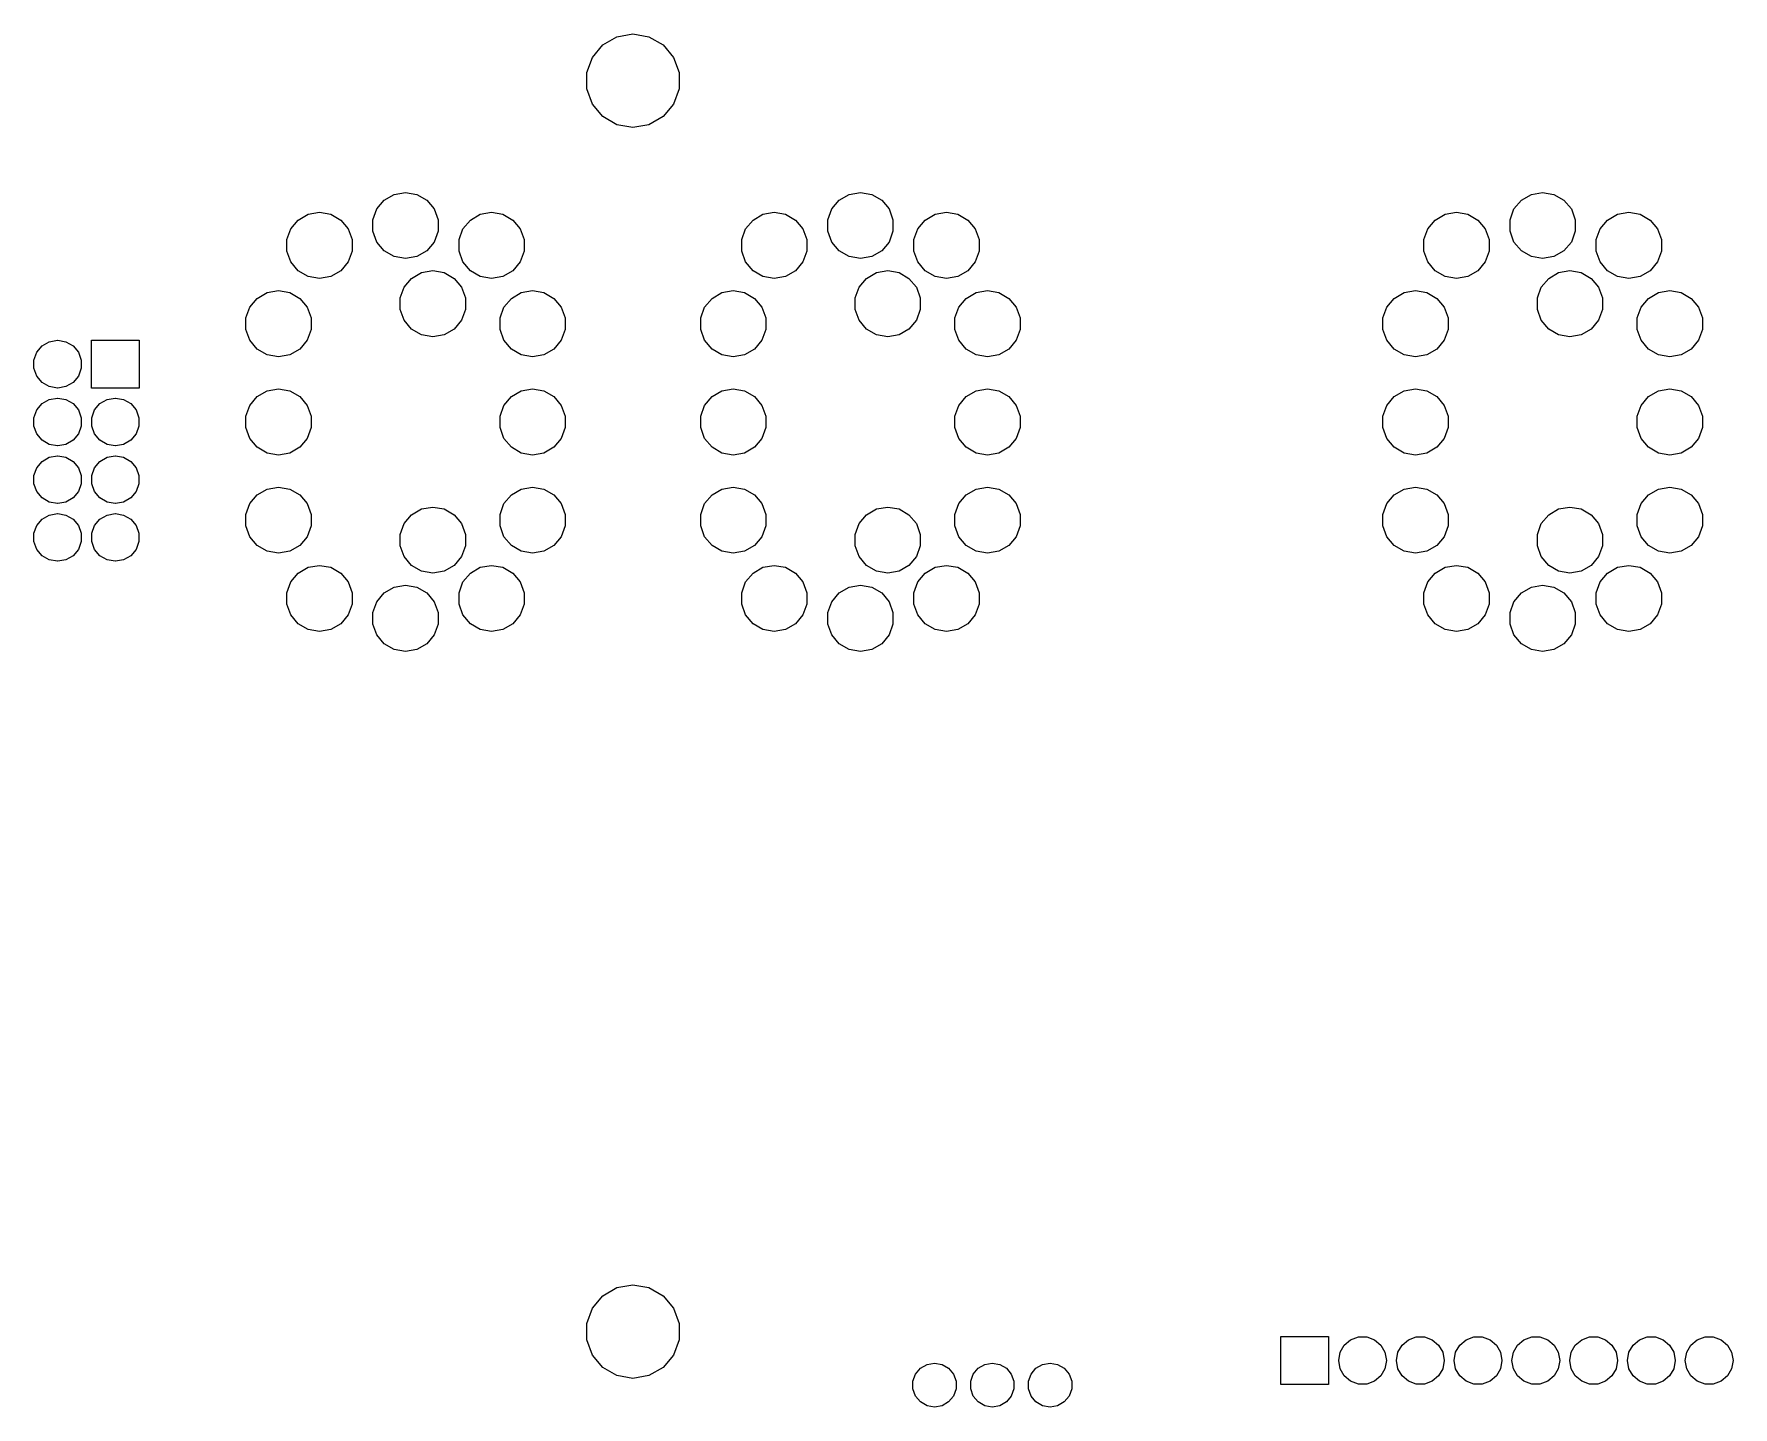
# Model space of a CAD drawing. Extents: x 74 to 226, y -103 to -43.
# Drawn here: x 73.7 to 148.4, y -103.3 to -42.9 of the extents above; entities that cross this region are included whole.
import ezdxf

# ---------------------------------------------------------------- set-up
doc = ezdxf.new("R2010")
doc.units = 0
doc.header["$MEASUREMENT"] = 0
doc.layers.add('BLACK', color=7, linetype='CONTINUOUS')

msp = doc.modelspace()

# ---------------------------------------------------------------- linework, layer by layer
at = {"layer": 'Black'}
for p, q in [((98.6773, -43.4236), (99.2962, -43.0663)), ((99.2962, -43.0663), (100, -42.9422)), ((100, -42.9422), (100.704, -43.0663)), ((100.704, -43.0663), (101.323, -43.4236)), ((97.9734, -44.6427), (98.2179, -43.9711)), ((98.2179, -43.9711), (98.6773, -43.4236)), ((101.323, -43.4236), (101.782, -43.9711)), ((101.782, -43.9711), (102.027, -44.6427)), ((97.9734, -45.3573), (97.9734, -44.6427)), ((102.027, -44.6427), (102.027, -45.3573)), ((98.2179, -46.0289), (97.9734, -45.3573)), ((102.027, -45.3573), (101.782, -46.0289)), ((98.6773, -46.5764), (98.2179, -46.0289)), ((101.782, -46.0289), (101.323, -46.5764)), ((99.2962, -46.9337), (98.6773, -46.5764)), ((100, -47.0578), (99.2962, -46.9337)), ((100.704, -46.9337), (100, -47.0578)), ((101.323, -46.5764), (100.704, -46.9337)), ((89.0644, -50.249), (89.5022, -49.9962)), ((89.5022, -49.9962), (90, -49.9085)), ((90, -49.9085), (90.4978, -49.9962)), ((90.4978, -49.9962), (90.9356, -50.249)), ((109.064, -50.249), (109.502, -49.9962)), ((109.502, -49.9962), (110, -49.9085)), ((110, -49.9085), (110.498, -49.9962)), ((110.498, -49.9962), (110.936, -50.249)), ((139.064, -50.249), (139.502, -49.9962)), ((139.502, -49.9962), (140, -49.9085)), ((140, -49.9085), (140.498, -49.9962)), ((140.498, -49.9962), (140.936, -50.249)), ((85.7162, -50.8702), (86.214, -50.7825)), ((86.214, -50.7825), (86.7118, -50.8702)), ((88.5666, -51.1112), (88.7395, -50.6362)), ((88.7395, -50.6362), (89.0644, -50.249)), ((90.9356, -50.249), (91.2605, -50.6362)), ((91.2605, -50.6362), (91.4334, -51.1112)), ((93.2882, -50.8702), (93.786, -50.7825)), ((93.786, -50.7825), (94.2838, -50.8702)), ((105.716, -50.8702), (106.214, -50.7825)), ((106.214, -50.7825), (106.712, -50.8702)), ((108.567, -51.1112), (108.739, -50.6362)), ((108.739, -50.6362), (109.064, -50.249)), ((110.936, -50.249), (111.261, -50.6362)), ((111.261, -50.6362), (111.433, -51.1112)), ((113.288, -50.8702), (113.786, -50.7825)), ((113.786, -50.7825), (114.284, -50.8702)), ((135.716, -50.8702), (136.214, -50.7825)), ((136.214, -50.7825), (136.712, -50.8702)), ((138.567, -51.1112), (138.739, -50.6362)), ((138.739, -50.6362), (139.064, -50.249)), ((140.936, -50.249), (141.261, -50.6362)), ((141.261, -50.6362), (141.433, -51.1112)), ((143.288, -50.8702), (143.786, -50.7825)), ((143.786, -50.7825), (144.284, -50.8702)), ((84.7806, -51.9852), (84.9535, -51.5102)), ((84.9535, -51.5102), (85.2784, -51.123)), ((85.2784, -51.123), (85.7162, -50.8702)), ((86.7118, -50.8702), (87.1496, -51.123)), ((87.1496, -51.123), (87.4745, -51.5102)), ((87.4745, -51.5102), (87.6474, -51.9852)), ((88.5666, -51.6168), (88.5666, -51.1112)), ((91.4334, -51.1112), (91.4334, -51.6168)), ((92.3526, -51.9852), (92.5255, -51.5102)), ((92.5255, -51.5102), (92.8504, -51.123)), ((92.8504, -51.123), (93.2882, -50.8702)), ((94.2838, -50.8702), (94.7216, -51.123)), ((94.7216, -51.123), (95.0465, -51.5102)), ((95.0465, -51.5102), (95.2194, -51.9852)), ((104.781, -51.9852), (104.953, -51.5102)), ((104.953, -51.5102), (105.278, -51.123)), ((105.278, -51.123), (105.716, -50.8702)), ((106.712, -50.8702), (107.15, -51.123)), ((107.15, -51.123), (107.475, -51.5102)), ((107.475, -51.5102), (107.647, -51.9852)), ((108.567, -51.6168), (108.567, -51.1112)), ((111.433, -51.1112), (111.433, -51.6168)), ((112.353, -51.9852), (112.525, -51.5102)), ((112.525, -51.5102), (112.85, -51.123)), ((112.85, -51.123), (113.288, -50.8702)), ((114.284, -50.8702), (114.722, -51.123)), ((114.722, -51.123), (115.047, -51.5102)), ((115.047, -51.5102), (115.219, -51.9852)), ((134.781, -51.9852), (134.953, -51.5102)), ((134.953, -51.5102), (135.278, -51.123)), ((135.278, -51.123), (135.716, -50.8702)), ((136.712, -50.8702), (137.15, -51.123)), ((137.15, -51.123), (137.475, -51.5102)), ((137.475, -51.5102), (137.647, -51.9852)), ((138.567, -51.6168), (138.567, -51.1112)), ((141.433, -51.1112), (141.433, -51.6168)), ((142.353, -51.9852), (142.525, -51.5102)), ((142.525, -51.5102), (142.85, -51.123)), ((142.85, -51.123), (143.288, -50.8702)), ((144.284, -50.8702), (144.722, -51.123)), ((144.722, -51.123), (145.047, -51.5102)), ((145.047, -51.5102), (145.219, -51.9852)), ((84.7806, -52.4908), (84.7806, -51.9852)), ((87.6474, -51.9852), (87.6474, -52.4908)), ((88.7395, -52.0918), (88.5666, -51.6168)), ((89.0644, -52.479), (88.7395, -52.0918)), ((91.2605, -52.0918), (90.9356, -52.479)), ((91.4334, -51.6168), (91.2605, -52.0918)), ((92.3526, -52.4908), (92.3526, -51.9852)), ((95.2194, -51.9852), (95.2194, -52.4908)), ((104.781, -52.4908), (104.781, -51.9852)), ((107.647, -51.9852), (107.647, -52.4908)), ((108.739, -52.0918), (108.567, -51.6168)), ((109.064, -52.479), (108.739, -52.0918)), ((111.261, -52.0918), (110.936, -52.479)), ((111.433, -51.6168), (111.261, -52.0918)), ((112.353, -52.4908), (112.353, -51.9852)), ((115.219, -51.9852), (115.219, -52.4908)), ((134.781, -52.4908), (134.781, -51.9852)), ((137.647, -51.9852), (137.647, -52.4908)), ((138.739, -52.0918), (138.567, -51.6168)), ((139.064, -52.479), (138.739, -52.0918)), ((141.261, -52.0918), (140.936, -52.479)), ((141.433, -51.6168), (141.261, -52.0918)), ((142.353, -52.4908), (142.353, -51.9852)), ((145.219, -51.9852), (145.219, -52.4908)), ((84.9535, -52.9658), (84.7806, -52.4908)), ((85.2784, -53.353), (84.9535, -52.9658)), ((87.4745, -52.9658), (87.1496, -53.353)), ((87.6474, -52.4908), (87.4745, -52.9658)), ((89.5022, -52.7318), (89.0644, -52.479)), ((90, -52.8195), (89.5022, -52.7318)), ((90.4978, -52.7318), (90, -52.8195)), ((90.9356, -52.479), (90.4978, -52.7318)), ((92.5255, -52.9658), (92.3526, -52.4908)), ((92.8504, -53.353), (92.5255, -52.9658)), ((95.0465, -52.9658), (94.7216, -53.353)), ((95.2194, -52.4908), (95.0465, -52.9658)), ((104.953, -52.9658), (104.781, -52.4908)), ((105.278, -53.353), (104.953, -52.9658)), ((107.475, -52.9658), (107.15, -53.353)), ((107.647, -52.4908), (107.475, -52.9658)), ((109.502, -52.7318), (109.064, -52.479)), ((110, -52.8195), (109.502, -52.7318)), ((110.498, -52.7318), (110, -52.8195)), ((110.936, -52.479), (110.498, -52.7318)), ((112.525, -52.9658), (112.353, -52.4908)), ((112.85, -53.353), (112.525, -52.9658)), ((115.047, -52.9658), (114.722, -53.353)), ((115.219, -52.4908), (115.047, -52.9658)), ((134.953, -52.9658), (134.781, -52.4908)), ((135.278, -53.353), (134.953, -52.9658)), ((137.475, -52.9658), (137.15, -53.353)), ((137.647, -52.4908), (137.475, -52.9658)), ((139.502, -52.7318), (139.064, -52.479)), ((140, -52.8195), (139.502, -52.7318)), ((140.498, -52.7318), (140, -52.8195)), ((140.936, -52.479), (140.498, -52.7318)), ((142.525, -52.9658), (142.353, -52.4908)), ((142.85, -53.353), (142.525, -52.9658)), ((145.047, -52.9658), (144.722, -53.353)), ((145.219, -52.4908), (145.047, -52.9658)), ((85.7162, -53.6058), (85.2784, -53.353)), ((86.214, -53.6935), (85.7162, -53.6058)), ((86.7118, -53.6058), (86.214, -53.6935)), ((87.1496, -53.353), (86.7118, -53.6058)), ((89.9395, -54.0752), (90.2644, -53.688)), ((90.2644, -53.688), (90.7022, -53.4352)), ((90.7022, -53.4352), (91.2, -53.3475)), ((91.2, -53.3475), (91.6978, -53.4352)), ((91.6978, -53.4352), (92.1356, -53.688)), ((92.1356, -53.688), (92.4605, -54.0752)), ((93.2882, -53.6058), (92.8504, -53.353)), ((93.786, -53.6935), (93.2882, -53.6058)), ((94.2838, -53.6058), (93.786, -53.6935)), ((94.7216, -53.353), (94.2838, -53.6058)), ((105.716, -53.6058), (105.278, -53.353)), ((106.214, -53.6935), (105.716, -53.6058)), ((106.712, -53.6058), (106.214, -53.6935)), ((107.15, -53.353), (106.712, -53.6058)), ((109.939, -54.0752), (110.264, -53.688)), ((110.264, -53.688), (110.702, -53.4352)), ((110.702, -53.4352), (111.2, -53.3475)), ((111.2, -53.3475), (111.698, -53.4352)), ((111.698, -53.4352), (112.136, -53.688)), ((112.136, -53.688), (112.461, -54.0752)), ((113.288, -53.6058), (112.85, -53.353)), ((113.786, -53.6935), (113.288, -53.6058)), ((114.284, -53.6058), (113.786, -53.6935)), ((114.722, -53.353), (114.284, -53.6058)), ((135.716, -53.6058), (135.278, -53.353)), ((136.214, -53.6935), (135.716, -53.6058)), ((136.712, -53.6058), (136.214, -53.6935)), ((137.15, -53.353), (136.712, -53.6058)), ((139.939, -54.0752), (140.264, -53.688)), ((140.264, -53.688), (140.702, -53.4352)), ((140.702, -53.4352), (141.2, -53.3475)), ((141.2, -53.3475), (141.698, -53.4352)), ((141.698, -53.4352), (142.136, -53.688)), ((142.136, -53.688), (142.461, -54.0752)), ((143.288, -53.6058), (142.85, -53.353)), ((143.786, -53.6935), (143.288, -53.6058)), ((144.284, -53.6058), (143.786, -53.6935)), ((144.722, -53.353), (144.284, -53.6058)), ((83.4764, -54.567), (83.9142, -54.3142)), ((83.9142, -54.3142), (84.412, -54.2265)), ((84.412, -54.2265), (84.9098, -54.3142)), ((84.9098, -54.3142), (85.3476, -54.567)), ((89.7666, -54.5502), (89.9395, -54.0752)), ((92.4605, -54.0752), (92.6334, -54.5502)), ((94.6524, -54.567), (95.0902, -54.3142)), ((95.0902, -54.3142), (95.588, -54.2265)), ((95.588, -54.2265), (96.0858, -54.3142)), ((96.0858, -54.3142), (96.5236, -54.567)), ((103.476, -54.567), (103.914, -54.3142)), ((103.914, -54.3142), (104.412, -54.2265)), ((104.412, -54.2265), (104.91, -54.3142)), ((104.91, -54.3142), (105.348, -54.567)), ((109.767, -54.5502), (109.939, -54.0752)), ((112.461, -54.0752), (112.633, -54.5502)), ((114.652, -54.567), (115.09, -54.3142)), ((115.09, -54.3142), (115.588, -54.2265)), ((115.588, -54.2265), (116.086, -54.3142)), ((116.086, -54.3142), (116.524, -54.567)), ((133.476, -54.567), (133.914, -54.3142)), ((133.914, -54.3142), (134.412, -54.2265)), ((134.412, -54.2265), (134.91, -54.3142)), ((134.91, -54.3142), (135.348, -54.567)), ((139.767, -54.5502), (139.939, -54.0752)), ((142.461, -54.0752), (142.633, -54.5502)), ((144.652, -54.567), (145.09, -54.3142)), ((145.09, -54.3142), (145.588, -54.2265)), ((145.588, -54.2265), (146.086, -54.3142)), ((146.086, -54.3142), (146.524, -54.567)), ((82.9786, -55.4292), (83.1515, -54.9542)), ((83.1515, -54.9542), (83.4764, -54.567)), ((85.3476, -54.567), (85.6725, -54.9542)), ((85.6725, -54.9542), (85.8454, -55.4292)), ((89.7666, -55.0558), (89.7666, -54.5502)), ((89.9395, -55.5308), (89.7666, -55.0558)), ((92.6334, -55.0558), (92.4605, -55.5308)), ((92.6334, -54.5502), (92.6334, -55.0558)), ((94.1546, -55.4292), (94.3275, -54.9542)), ((94.3275, -54.9542), (94.6524, -54.567)), ((96.5236, -54.567), (96.8485, -54.9542)), ((96.8485, -54.9542), (97.0214, -55.4292)), ((102.979, -55.4292), (103.151, -54.9542)), ((103.151, -54.9542), (103.476, -54.567)), ((105.348, -54.567), (105.673, -54.9542)), ((105.673, -54.9542), (105.845, -55.4292)), ((109.767, -55.0558), (109.767, -54.5502)), ((109.939, -55.5308), (109.767, -55.0558)), ((112.633, -55.0558), (112.461, -55.5308)), ((112.633, -54.5502), (112.633, -55.0558)), ((114.155, -55.4292), (114.327, -54.9542)), ((114.327, -54.9542), (114.652, -54.567)), ((116.524, -54.567), (116.849, -54.9542)), ((116.849, -54.9542), (117.021, -55.4292)), ((132.979, -55.4292), (133.151, -54.9542)), ((133.151, -54.9542), (133.476, -54.567)), ((135.348, -54.567), (135.673, -54.9542)), ((135.673, -54.9542), (135.845, -55.4292)), ((139.767, -55.0558), (139.767, -54.5502)), ((139.939, -55.5308), (139.767, -55.0558)), ((142.633, -55.0558), (142.461, -55.5308)), ((142.633, -54.5502), (142.633, -55.0558)), ((144.155, -55.4292), (144.327, -54.9542)), ((144.327, -54.9542), (144.652, -54.567)), ((146.524, -54.567), (146.849, -54.9542)), ((146.849, -54.9542), (147.021, -55.4292)), ((82.9786, -55.9348), (82.9786, -55.4292)), ((83.1515, -56.4098), (82.9786, -55.9348)), ((85.8454, -55.9348), (85.6725, -56.4098)), ((85.8454, -55.4292), (85.8454, -55.9348)), ((90.2644, -55.918), (89.9395, -55.5308)), ((90.7022, -56.1708), (90.2644, -55.918)), ((92.1356, -55.918), (91.6978, -56.1708)), ((92.4605, -55.5308), (92.1356, -55.918)), ((94.1546, -55.9348), (94.1546, -55.4292)), ((94.3275, -56.4098), (94.1546, -55.9348)), ((97.0214, -55.9348), (96.8485, -56.4098)), ((97.0214, -55.4292), (97.0214, -55.9348)), ((102.979, -55.9348), (102.979, -55.4292)), ((103.151, -56.4098), (102.979, -55.9348)), ((105.845, -55.9348), (105.673, -56.4098)), ((105.845, -55.4292), (105.845, -55.9348)), ((110.264, -55.918), (109.939, -55.5308)), ((110.702, -56.1708), (110.264, -55.918)), ((112.136, -55.918), (111.698, -56.1708)), ((112.461, -55.5308), (112.136, -55.918)), ((114.155, -55.9348), (114.155, -55.4292)), ((114.327, -56.4098), (114.155, -55.9348)), ((117.021, -55.9348), (116.849, -56.4098)), ((117.021, -55.4292), (117.021, -55.9348)), ((132.979, -55.9348), (132.979, -55.4292)), ((133.151, -56.4098), (132.979, -55.9348)), ((135.845, -55.9348), (135.673, -56.4098)), ((135.845, -55.4292), (135.845, -55.9348)), ((140.264, -55.918), (139.939, -55.5308)), ((140.702, -56.1708), (140.264, -55.918)), ((142.136, -55.918), (141.698, -56.1708)), ((142.461, -55.5308), (142.136, -55.918)), ((144.155, -55.9348), (144.155, -55.4292)), ((144.327, -56.4098), (144.155, -55.9348)), ((147.021, -55.9348), (146.849, -56.4098)), ((147.021, -55.4292), (147.021, -55.9348)), ((73.7867, -56.935), (74.0211, -56.6557)), ((74.0211, -56.6557), (74.3369, -56.4733)), ((74.3369, -56.4733), (74.696, -56.41)), ((74.696, -56.41), (74.704, -56.41)), ((74.704, -56.41), (75.0631, -56.4733)), ((75.0631, -56.4733), (75.3789, -56.6557)), ((75.3789, -56.6557), (75.6133, -56.935)), ((76.19, -58.51), (76.19, -56.41)), ((76.19, -56.41), (78.29, -56.41)), ((78.29, -56.41), (78.29, -58.51)), ((83.4764, -56.797), (83.1515, -56.4098)), ((85.6725, -56.4098), (85.3476, -56.797)), ((91.2, -56.2585), (90.7022, -56.1708)), ((91.6978, -56.1708), (91.2, -56.2585)), ((94.6524, -56.797), (94.3275, -56.4098)), ((96.8485, -56.4098), (96.5236, -56.797)), ((103.476, -56.797), (103.151, -56.4098)), ((105.673, -56.4098), (105.348, -56.797)), ((111.2, -56.2585), (110.702, -56.1708)), ((111.698, -56.1708), (111.2, -56.2585)), ((114.652, -56.797), (114.327, -56.4098)), ((116.849, -56.4098), (116.524, -56.797)), ((133.476, -56.797), (133.151, -56.4098)), ((135.673, -56.4098), (135.348, -56.797)), ((141.2, -56.2585), (140.702, -56.1708)), ((141.698, -56.1708), (141.2, -56.2585)), ((144.652, -56.797), (144.327, -56.4098)), ((146.849, -56.4098), (146.524, -56.797)), ((73.6619, -57.2777), (73.7867, -56.935)), ((73.6619, -57.6423), (73.6619, -57.2777)), ((75.6133, -56.935), (75.7381, -57.2777)), ((75.7381, -57.2777), (75.7381, -57.6423)), ((83.9142, -57.0498), (83.4764, -56.797)), ((84.412, -57.1375), (83.9142, -57.0498)), ((84.9098, -57.0498), (84.412, -57.1375)), ((85.3476, -56.797), (84.9098, -57.0498)), ((95.0902, -57.0498), (94.6524, -56.797)), ((95.588, -57.1375), (95.0902, -57.0498)), ((96.0858, -57.0498), (95.588, -57.1375)), ((96.5236, -56.797), (96.0858, -57.0498)), ((103.914, -57.0498), (103.476, -56.797)), ((104.412, -57.1375), (103.914, -57.0498)), ((104.91, -57.0498), (104.412, -57.1375)), ((105.348, -56.797), (104.91, -57.0498)), ((115.09, -57.0498), (114.652, -56.797)), ((115.588, -57.1375), (115.09, -57.0498)), ((116.086, -57.0498), (115.588, -57.1375)), ((116.524, -56.797), (116.086, -57.0498)), ((133.914, -57.0498), (133.476, -56.797)), ((134.412, -57.1375), (133.914, -57.0498)), ((134.91, -57.0498), (134.412, -57.1375)), ((135.348, -56.797), (134.91, -57.0498)), ((145.09, -57.0498), (144.652, -56.797)), ((145.588, -57.1375), (145.09, -57.0498)), ((146.086, -57.0498), (145.588, -57.1375)), ((146.524, -56.797), (146.086, -57.0498)), ((73.7867, -57.985), (73.6619, -57.6423)), ((74.0211, -58.2643), (73.7867, -57.985)), ((74.3369, -58.4467), (74.0211, -58.2643)), ((75.3789, -58.2643), (75.0631, -58.4467)), ((75.6133, -57.985), (75.3789, -58.2643)), ((75.7381, -57.6423), (75.6133, -57.985)), ((74.0211, -59.1957), (74.3369, -59.0133)), ((74.696, -58.51), (74.3369, -58.4467)), ((74.3369, -59.0133), (74.696, -58.95)), ((74.704, -58.51), (74.696, -58.51)), ((74.696, -58.95), (74.704, -58.95)), ((75.0631, -58.4467), (74.704, -58.51)), ((74.704, -58.95), (75.0631, -59.0133)), ((75.0631, -59.0133), (75.3789, -59.1957)), ((78.29, -58.51), (76.19, -58.51)), ((76.5611, -59.1957), (76.8769, -59.0133)), ((76.8769, -59.0133), (77.236, -58.95)), ((77.236, -58.95), (77.244, -58.95)), ((77.244, -58.95), (77.6031, -59.0133)), ((77.6031, -59.0133), (77.9189, -59.1957)), ((83.1515, -59.2722), (83.4764, -58.885)), ((83.4764, -58.885), (83.9142, -58.6322)), ((83.9142, -58.6322), (84.412, -58.5445)), ((84.412, -58.5445), (84.9098, -58.6322)), ((84.9098, -58.6322), (85.3476, -58.885)), ((85.3476, -58.885), (85.6725, -59.2722)), ((94.3275, -59.2722), (94.6524, -58.885)), ((94.6524, -58.885), (95.0902, -58.6322)), ((95.0902, -58.6322), (95.588, -58.5445)), ((95.588, -58.5445), (96.0858, -58.6322)), ((96.0858, -58.6322), (96.5236, -58.885)), ((96.5236, -58.885), (96.8485, -59.2722)), ((103.151, -59.2722), (103.476, -58.885)), ((103.476, -58.885), (103.914, -58.6322)), ((103.914, -58.6322), (104.412, -58.5445)), ((104.412, -58.5445), (104.91, -58.6322)), ((104.91, -58.6322), (105.348, -58.885)), ((105.348, -58.885), (105.673, -59.2722)), ((114.327, -59.2722), (114.652, -58.885)), ((114.652, -58.885), (115.09, -58.6322)), ((115.09, -58.6322), (115.588, -58.5445)), ((115.588, -58.5445), (116.086, -58.6322)), ((116.086, -58.6322), (116.524, -58.885)), ((116.524, -58.885), (116.849, -59.2722)), ((133.151, -59.2722), (133.476, -58.885)), ((133.476, -58.885), (133.914, -58.6322)), ((133.914, -58.6322), (134.412, -58.5445)), ((134.412, -58.5445), (134.91, -58.6322)), ((134.91, -58.6322), (135.348, -58.885)), ((135.348, -58.885), (135.673, -59.2722)), ((144.327, -59.2722), (144.652, -58.885)), ((144.652, -58.885), (145.09, -58.6322)), ((145.09, -58.6322), (145.588, -58.5445)), ((145.588, -58.5445), (146.086, -58.6322)), ((146.086, -58.6322), (146.524, -58.885)), ((146.524, -58.885), (146.849, -59.2722)), ((73.6619, -59.8177), (73.7867, -59.475)), ((73.7867, -59.475), (74.0211, -59.1957)), ((75.3789, -59.1957), (75.6133, -59.475)), ((75.6133, -59.475), (75.7381, -59.8177)), ((76.2019, -59.8177), (76.3267, -59.475)), ((76.3267, -59.475), (76.5611, -59.1957)), ((77.9189, -59.1957), (78.1533, -59.475)), ((78.1533, -59.475), (78.2781, -59.8177)), ((82.9786, -59.7472), (83.1515, -59.2722)), ((82.9786, -60.2528), (82.9786, -59.7472)), ((85.6725, -59.2722), (85.8454, -59.7472)), ((85.8454, -59.7472), (85.8454, -60.2528)), ((94.1546, -59.7472), (94.3275, -59.2722)), ((94.1546, -60.2528), (94.1546, -59.7472)), ((96.8485, -59.2722), (97.0214, -59.7472)), ((97.0214, -59.7472), (97.0214, -60.2528)), ((102.979, -59.7472), (103.151, -59.2722)), ((102.979, -60.2528), (102.979, -59.7472)), ((105.673, -59.2722), (105.845, -59.7472)), ((105.845, -59.7472), (105.845, -60.2528)), ((114.155, -59.7472), (114.327, -59.2722)), ((114.155, -60.2528), (114.155, -59.7472)), ((116.849, -59.2722), (117.021, -59.7472)), ((117.021, -59.7472), (117.021, -60.2528)), ((132.979, -59.7472), (133.151, -59.2722)), ((132.979, -60.2528), (132.979, -59.7472)), ((135.673, -59.2722), (135.845, -59.7472)), ((135.845, -59.7472), (135.845, -60.2528)), ((144.155, -59.7472), (144.327, -59.2722)), ((144.155, -60.2528), (144.155, -59.7472)), ((146.849, -59.2722), (147.021, -59.7472)), ((147.021, -59.7472), (147.021, -60.2528)), ((73.6619, -60.1823), (73.6619, -59.8177)), ((73.7867, -60.525), (73.6619, -60.1823)), ((75.7381, -60.1823), (75.6133, -60.525)), ((75.7381, -59.8177), (75.7381, -60.1823)), ((76.2019, -60.1823), (76.2019, -59.8177)), ((76.3267, -60.525), (76.2019, -60.1823)), ((78.2781, -60.1823), (78.1533, -60.525)), ((78.2781, -59.8177), (78.2781, -60.1823)), ((83.1515, -60.7278), (82.9786, -60.2528)), ((85.8454, -60.2528), (85.6725, -60.7278)), ((94.3275, -60.7278), (94.1546, -60.2528)), ((97.0214, -60.2528), (96.8485, -60.7278)), ((103.151, -60.7278), (102.979, -60.2528)), ((105.845, -60.2528), (105.673, -60.7278)), ((114.327, -60.7278), (114.155, -60.2528)), ((117.021, -60.2528), (116.849, -60.7278)), ((133.151, -60.7278), (132.979, -60.2528)), ((135.845, -60.2528), (135.673, -60.7278)), ((144.327, -60.7278), (144.155, -60.2528)), ((147.021, -60.2528), (146.849, -60.7278)), ((74.0211, -60.8043), (73.7867, -60.525)), ((74.3369, -60.9867), (74.0211, -60.8043)), ((74.696, -61.05), (74.3369, -60.9867)), ((74.704, -61.05), (74.696, -61.05)), ((75.0631, -60.9867), (74.704, -61.05)), ((75.3789, -60.8043), (75.0631, -60.9867)), ((75.6133, -60.525), (75.3789, -60.8043)), ((76.5611, -60.8043), (76.3267, -60.525)), ((76.8769, -60.9867), (76.5611, -60.8043)), ((77.236, -61.05), (76.8769, -60.9867)), ((77.244, -61.05), (77.236, -61.05)), ((77.6031, -60.9867), (77.244, -61.05)), ((77.9189, -60.8043), (77.6031, -60.9867)), ((78.1533, -60.525), (77.9189, -60.8043)), ((83.4764, -61.115), (83.1515, -60.7278)), ((83.9142, -61.3678), (83.4764, -61.115)), ((85.3476, -61.115), (84.9098, -61.3678)), ((85.6725, -60.7278), (85.3476, -61.115)), ((94.6524, -61.115), (94.3275, -60.7278)), ((95.0902, -61.3678), (94.6524, -61.115)), ((96.5236, -61.115), (96.0858, -61.3678)), ((96.8485, -60.7278), (96.5236, -61.115)), ((103.476, -61.115), (103.151, -60.7278)), ((103.914, -61.3678), (103.476, -61.115)), ((105.348, -61.115), (104.91, -61.3678)), ((105.673, -60.7278), (105.348, -61.115)), ((114.652, -61.115), (114.327, -60.7278)), ((115.09, -61.3678), (114.652, -61.115)), ((116.524, -61.115), (116.086, -61.3678)), ((116.849, -60.7278), (116.524, -61.115)), ((133.476, -61.115), (133.151, -60.7278)), ((133.914, -61.3678), (133.476, -61.115)), ((135.348, -61.115), (134.91, -61.3678)), ((135.673, -60.7278), (135.348, -61.115)), ((144.652, -61.115), (144.327, -60.7278)), ((145.09, -61.3678), (144.652, -61.115)), ((146.524, -61.115), (146.086, -61.3678)), ((146.849, -60.7278), (146.524, -61.115)), ((73.7867, -62.015), (74.0211, -61.7357)), ((74.0211, -61.7357), (74.3369, -61.5533)), ((74.3369, -61.5533), (74.696, -61.49)), ((74.696, -61.49), (74.704, -61.49)), ((74.704, -61.49), (75.0631, -61.5533)), ((75.0631, -61.5533), (75.3789, -61.7357)), ((75.3789, -61.7357), (75.6133, -62.015)), ((76.3267, -62.015), (76.5611, -61.7357)), ((76.5611, -61.7357), (76.8769, -61.5533)), ((76.8769, -61.5533), (77.236, -61.49)), ((77.236, -61.49), (77.244, -61.49)), ((77.244, -61.49), (77.6031, -61.5533)), ((77.6031, -61.5533), (77.9189, -61.7357)), ((77.9189, -61.7357), (78.1533, -62.015)), ((84.412, -61.4555), (83.9142, -61.3678)), ((84.9098, -61.3678), (84.412, -61.4555)), ((95.588, -61.4555), (95.0902, -61.3678)), ((96.0858, -61.3678), (95.588, -61.4555)), ((104.412, -61.4555), (103.914, -61.3678)), ((104.91, -61.3678), (104.412, -61.4555)), ((115.588, -61.4555), (115.09, -61.3678)), ((116.086, -61.3678), (115.588, -61.4555)), ((134.412, -61.4555), (133.914, -61.3678)), ((134.91, -61.3678), (134.412, -61.4555)), ((145.588, -61.4555), (145.09, -61.3678)), ((146.086, -61.3678), (145.588, -61.4555)), ((73.6619, -62.3577), (73.7867, -62.015)), ((73.6619, -62.7223), (73.6619, -62.3577)), ((73.7867, -63.065), (73.6619, -62.7223)), ((75.6133, -62.015), (75.7381, -62.3577)), ((75.7381, -62.7223), (75.6133, -63.065)), ((75.7381, -62.3577), (75.7381, -62.7223)), ((76.2019, -62.3577), (76.3267, -62.015)), ((76.2019, -62.7223), (76.2019, -62.3577)), ((76.3267, -63.065), (76.2019, -62.7223)), ((78.1533, -62.015), (78.2781, -62.3577)), ((78.2781, -62.7223), (78.1533, -63.065)), ((78.2781, -62.3577), (78.2781, -62.7223)), ((74.0211, -63.3443), (73.7867, -63.065)), ((74.3369, -63.5267), (74.0211, -63.3443)), ((75.3789, -63.3443), (75.0631, -63.5267)), ((75.6133, -63.065), (75.3789, -63.3443)), ((76.5611, -63.3443), (76.3267, -63.065)), ((76.8769, -63.5267), (76.5611, -63.3443)), ((77.9189, -63.3443), (77.6031, -63.5267)), ((78.1533, -63.065), (77.9189, -63.3443)), ((83.1515, -63.5902), (83.4764, -63.203)), ((83.4764, -63.203), (83.9142, -62.9502)), ((83.9142, -62.9502), (84.412, -62.8625)), ((84.412, -62.8625), (84.9098, -62.9502)), ((84.9098, -62.9502), (85.3476, -63.203)), ((85.3476, -63.203), (85.6725, -63.5902)), ((94.3275, -63.5902), (94.6524, -63.203)), ((94.6524, -63.203), (95.0902, -62.9502)), ((95.0902, -62.9502), (95.588, -62.8625)), ((95.588, -62.8625), (96.0858, -62.9502)), ((96.0858, -62.9502), (96.5236, -63.203)), ((96.5236, -63.203), (96.8485, -63.5902)), ((103.151, -63.5902), (103.476, -63.203)), ((103.476, -63.203), (103.914, -62.9502)), ((103.914, -62.9502), (104.412, -62.8625)), ((104.412, -62.8625), (104.91, -62.9502)), ((104.91, -62.9502), (105.348, -63.203)), ((105.348, -63.203), (105.673, -63.5902)), ((114.327, -63.5902), (114.652, -63.203)), ((114.652, -63.203), (115.09, -62.9502)), ((115.09, -62.9502), (115.588, -62.8625)), ((115.588, -62.8625), (116.086, -62.9502)), ((116.086, -62.9502), (116.524, -63.203)), ((116.524, -63.203), (116.849, -63.5902)), ((133.151, -63.5902), (133.476, -63.203)), ((133.476, -63.203), (133.914, -62.9502)), ((133.914, -62.9502), (134.412, -62.8625)), ((134.412, -62.8625), (134.91, -62.9502)), ((134.91, -62.9502), (135.348, -63.203)), ((135.348, -63.203), (135.673, -63.5902)), ((144.327, -63.5902), (144.652, -63.203)), ((144.652, -63.203), (145.09, -62.9502)), ((145.09, -62.9502), (145.588, -62.8625)), ((145.588, -62.8625), (146.086, -62.9502)), ((146.086, -62.9502), (146.524, -63.203)), ((146.524, -63.203), (146.849, -63.5902)), ((74.0211, -64.2757), (74.3369, -64.0933)), ((74.696, -63.59), (74.3369, -63.5267)), ((74.3369, -64.0933), (74.696, -64.03)), ((74.704, -63.59), (74.696, -63.59)), ((74.696, -64.03), (74.704, -64.03)), ((75.0631, -63.5267), (74.704, -63.59)), ((74.704, -64.03), (75.0631, -64.0933)), ((75.0631, -64.0933), (75.3789, -64.2757)), ((76.5611, -64.2757), (76.8769, -64.0933)), ((77.236, -63.59), (76.8769, -63.5267)), ((76.8769, -64.0933), (77.236, -64.03)), ((77.244, -63.59), (77.236, -63.59)), ((77.236, -64.03), (77.244, -64.03)), ((77.6031, -63.5267), (77.244, -63.59)), ((77.244, -64.03), (77.6031, -64.0933)), ((77.6031, -64.0933), (77.9189, -64.2757)), ((82.9786, -64.0652), (83.1515, -63.5902)), ((82.9786, -64.5708), (82.9786, -64.0652)), ((85.6725, -63.5902), (85.8454, -64.0652)), ((85.8454, -64.0652), (85.8454, -64.5708)), ((89.9395, -64.4692), (90.2644, -64.082)), ((90.2644, -64.082), (90.7022, -63.8292)), ((90.7022, -63.8292), (91.2, -63.7415)), ((91.2, -63.7415), (91.6978, -63.8292)), ((91.6978, -63.8292), (92.1356, -64.082)), ((92.1356, -64.082), (92.4605, -64.4692)), ((94.1546, -64.0652), (94.3275, -63.5902)), ((94.1546, -64.5708), (94.1546, -64.0652)), ((96.8485, -63.5902), (97.0214, -64.0652)), ((97.0214, -64.0652), (97.0214, -64.5708)), ((102.979, -64.0652), (103.151, -63.5902)), ((102.979, -64.5708), (102.979, -64.0652)), ((105.673, -63.5902), (105.845, -64.0652)), ((105.845, -64.0652), (105.845, -64.5708)), ((109.939, -64.4692), (110.264, -64.082)), ((110.264, -64.082), (110.702, -63.8292)), ((110.702, -63.8292), (111.2, -63.7415)), ((111.2, -63.7415), (111.698, -63.8292)), ((111.698, -63.8292), (112.136, -64.082)), ((112.136, -64.082), (112.461, -64.4692)), ((114.155, -64.0652), (114.327, -63.5902)), ((114.155, -64.5708), (114.155, -64.0652)), ((116.849, -63.5902), (117.021, -64.0652)), ((117.021, -64.0652), (117.021, -64.5708)), ((132.979, -64.0652), (133.151, -63.5902)), ((132.979, -64.5708), (132.979, -64.0652)), ((135.673, -63.5902), (135.845, -64.0652)), ((135.845, -64.0652), (135.845, -64.5708)), ((139.939, -64.4692), (140.264, -64.082)), ((140.264, -64.082), (140.702, -63.8292)), ((140.702, -63.8292), (141.2, -63.7415)), ((141.2, -63.7415), (141.698, -63.8292)), ((141.698, -63.8292), (142.136, -64.082)), ((142.136, -64.082), (142.461, -64.4692)), ((144.155, -64.0652), (144.327, -63.5902)), ((144.155, -64.5708), (144.155, -64.0652)), ((146.849, -63.5902), (147.021, -64.0652)), ((147.021, -64.0652), (147.021, -64.5708)), ((73.6619, -64.8977), (73.7867, -64.555)), ((73.6619, -65.2623), (73.6619, -64.8977)), ((73.7867, -64.555), (74.0211, -64.2757)), ((75.3789, -64.2757), (75.6133, -64.555)), ((75.6133, -64.555), (75.7381, -64.8977)), ((75.7381, -64.8977), (75.7381, -65.2623)), ((76.2019, -64.8977), (76.3267, -64.555)), ((76.2019, -65.2623), (76.2019, -64.8977)), ((76.3267, -64.555), (76.5611, -64.2757)), ((77.9189, -64.2757), (78.1533, -64.555)), ((78.1533, -64.555), (78.2781, -64.8977)), ((78.2781, -64.8977), (78.2781, -65.2623)), ((83.1515, -65.0458), (82.9786, -64.5708)), ((85.8454, -64.5708), (85.6725, -65.0458)), ((89.7666, -64.9442), (89.9395, -64.4692)), ((89.7666, -65.4498), (89.7666, -64.9442)), ((92.4605, -64.4692), (92.6334, -64.9442)), ((92.6334, -64.9442), (92.6334, -65.4498)), ((94.3275, -65.0458), (94.1546, -64.5708)), ((97.0214, -64.5708), (96.8485, -65.0458)), ((103.151, -65.0458), (102.979, -64.5708)), ((105.845, -64.5708), (105.673, -65.0458)), ((109.767, -64.9442), (109.939, -64.4692)), ((109.767, -65.4498), (109.767, -64.9442)), ((112.461, -64.4692), (112.633, -64.9442)), ((112.633, -64.9442), (112.633, -65.4498)), ((114.327, -65.0458), (114.155, -64.5708)), ((117.021, -64.5708), (116.849, -65.0458)), ((133.151, -65.0458), (132.979, -64.5708)), ((135.845, -64.5708), (135.673, -65.0458)), ((139.767, -64.9442), (139.939, -64.4692)), ((139.767, -65.4498), (139.767, -64.9442)), ((142.461, -64.4692), (142.633, -64.9442)), ((142.633, -64.9442), (142.633, -65.4498)), ((144.327, -65.0458), (144.155, -64.5708)), ((147.021, -64.5708), (146.849, -65.0458)), ((73.7867, -65.605), (73.6619, -65.2623)), ((74.0211, -65.8843), (73.7867, -65.605)), ((75.6133, -65.605), (75.3789, -65.8843)), ((75.7381, -65.2623), (75.6133, -65.605)), ((76.3267, -65.605), (76.2019, -65.2623)), ((76.5611, -65.8843), (76.3267, -65.605)), ((78.1533, -65.605), (77.9189, -65.8843)), ((78.2781, -65.2623), (78.1533, -65.605)), ((83.4764, -65.433), (83.1515, -65.0458)), ((83.9142, -65.6858), (83.4764, -65.433)), ((84.412, -65.7735), (83.9142, -65.6858)), ((84.9098, -65.6858), (84.412, -65.7735)), ((85.3476, -65.433), (84.9098, -65.6858)), ((85.6725, -65.0458), (85.3476, -65.433)), ((89.9395, -65.9248), (89.7666, -65.4498)), ((92.6334, -65.4498), (92.4605, -65.9248)), ((94.6524, -65.433), (94.3275, -65.0458)), ((95.0902, -65.6858), (94.6524, -65.433)), ((95.588, -65.7735), (95.0902, -65.6858)), ((96.0858, -65.6858), (95.588, -65.7735)), ((96.5236, -65.433), (96.0858, -65.6858)), ((96.8485, -65.0458), (96.5236, -65.433)), ((103.476, -65.433), (103.151, -65.0458)), ((103.914, -65.6858), (103.476, -65.433)), ((104.412, -65.7735), (103.914, -65.6858)), ((104.91, -65.6858), (104.412, -65.7735)), ((105.348, -65.433), (104.91, -65.6858)), ((105.673, -65.0458), (105.348, -65.433)), ((109.939, -65.9248), (109.767, -65.4498)), ((112.633, -65.4498), (112.461, -65.9248)), ((114.652, -65.433), (114.327, -65.0458)), ((115.09, -65.6858), (114.652, -65.433)), ((115.588, -65.7735), (115.09, -65.6858)), ((116.086, -65.6858), (115.588, -65.7735)), ((116.524, -65.433), (116.086, -65.6858)), ((116.849, -65.0458), (116.524, -65.433)), ((133.476, -65.433), (133.151, -65.0458)), ((133.914, -65.6858), (133.476, -65.433)), ((134.412, -65.7735), (133.914, -65.6858)), ((134.91, -65.6858), (134.412, -65.7735)), ((135.348, -65.433), (134.91, -65.6858)), ((135.673, -65.0458), (135.348, -65.433)), ((139.939, -65.9248), (139.767, -65.4498)), ((142.633, -65.4498), (142.461, -65.9248)), ((144.652, -65.433), (144.327, -65.0458)), ((145.09, -65.6858), (144.652, -65.433)), ((145.588, -65.7735), (145.09, -65.6858)), ((146.086, -65.6858), (145.588, -65.7735)), ((146.524, -65.433), (146.086, -65.6858)), ((146.849, -65.0458), (146.524, -65.433)), ((74.3369, -66.0667), (74.0211, -65.8843)), ((74.696, -66.13), (74.3369, -66.0667)), ((74.704, -66.13), (74.696, -66.13)), ((75.0631, -66.0667), (74.704, -66.13)), ((75.3789, -65.8843), (75.0631, -66.0667)), ((76.8769, -66.0667), (76.5611, -65.8843)), ((77.236, -66.13), (76.8769, -66.0667)), ((77.244, -66.13), (77.236, -66.13)), ((77.6031, -66.0667), (77.244, -66.13)), ((77.9189, -65.8843), (77.6031, -66.0667)), ((85.2784, -66.647), (85.7162, -66.3942)), ((85.7162, -66.3942), (86.214, -66.3065)), ((86.214, -66.3065), (86.7118, -66.3942)), ((86.7118, -66.3942), (87.1496, -66.647)), ((90.2644, -66.312), (89.9395, -65.9248)), ((90.7022, -66.5648), (90.2644, -66.312)), ((92.1356, -66.312), (91.6978, -66.5648)), ((92.4605, -65.9248), (92.1356, -66.312)), ((92.8504, -66.647), (93.2882, -66.3942)), ((93.2882, -66.3942), (93.786, -66.3065)), ((93.786, -66.3065), (94.2838, -66.3942)), ((94.2838, -66.3942), (94.7216, -66.647)), ((105.278, -66.647), (105.716, -66.3942)), ((105.716, -66.3942), (106.214, -66.3065)), ((106.214, -66.3065), (106.712, -66.3942)), ((106.712, -66.3942), (107.15, -66.647)), ((110.264, -66.312), (109.939, -65.9248)), ((110.702, -66.5648), (110.264, -66.312)), ((112.136, -66.312), (111.698, -66.5648)), ((112.461, -65.9248), (112.136, -66.312)), ((112.85, -66.647), (113.288, -66.3942)), ((113.288, -66.3942), (113.786, -66.3065)), ((113.786, -66.3065), (114.284, -66.3942)), ((114.284, -66.3942), (114.722, -66.647)), ((135.278, -66.647), (135.716, -66.3942)), ((135.716, -66.3942), (136.214, -66.3065)), ((136.214, -66.3065), (136.712, -66.3942)), ((136.712, -66.3942), (137.15, -66.647)), ((140.264, -66.312), (139.939, -65.9248)), ((140.702, -66.5648), (140.264, -66.312)), ((142.136, -66.312), (141.698, -66.5648)), ((142.461, -65.9248), (142.136, -66.312)), ((142.85, -66.647), (143.288, -66.3942)), ((143.288, -66.3942), (143.786, -66.3065)), ((143.786, -66.3065), (144.284, -66.3942)), ((144.284, -66.3942), (144.722, -66.647)), ((84.7806, -67.5092), (84.9535, -67.0342)), ((84.9535, -67.0342), (85.2784, -66.647)), ((87.1496, -66.647), (87.4745, -67.0342)), ((87.4745, -67.0342), (87.6474, -67.5092)), ((89.5022, -67.2682), (90, -67.1805)), ((90, -67.1805), (90.4978, -67.2682)), ((91.2, -66.6525), (90.7022, -66.5648)), ((91.6978, -66.5648), (91.2, -66.6525)), ((92.3526, -67.5092), (92.5255, -67.0342)), ((92.5255, -67.0342), (92.8504, -66.647)), ((94.7216, -66.647), (95.0465, -67.0342)), ((95.0465, -67.0342), (95.2194, -67.5092)), ((104.781, -67.5092), (104.953, -67.0342)), ((104.953, -67.0342), (105.278, -66.647)), ((107.15, -66.647), (107.475, -67.0342)), ((107.475, -67.0342), (107.647, -67.5092)), ((109.502, -67.2682), (110, -67.1805)), ((110, -67.1805), (110.498, -67.2682)), ((111.2, -66.6525), (110.702, -66.5648)), ((111.698, -66.5648), (111.2, -66.6525)), ((112.353, -67.5092), (112.525, -67.0342)), ((112.525, -67.0342), (112.85, -66.647)), ((114.722, -66.647), (115.047, -67.0342)), ((115.047, -67.0342), (115.219, -67.5092)), ((134.781, -67.5092), (134.953, -67.0342)), ((134.953, -67.0342), (135.278, -66.647)), ((137.15, -66.647), (137.475, -67.0342)), ((137.475, -67.0342), (137.647, -67.5092)), ((139.502, -67.2682), (140, -67.1805)), ((140, -67.1805), (140.498, -67.2682)), ((141.2, -66.6525), (140.702, -66.5648)), ((141.698, -66.5648), (141.2, -66.6525)), ((142.353, -67.5092), (142.525, -67.0342)), ((142.525, -67.0342), (142.85, -66.647)), ((144.722, -66.647), (145.047, -67.0342)), ((145.047, -67.0342), (145.219, -67.5092)), ((84.7806, -68.0148), (84.7806, -67.5092)), ((87.6474, -67.5092), (87.6474, -68.0148)), ((88.5666, -68.3832), (88.7395, -67.9082)), ((88.7395, -67.9082), (89.0644, -67.521)), ((89.0644, -67.521), (89.5022, -67.2682)), ((90.4978, -67.2682), (90.9356, -67.521)), ((90.9356, -67.521), (91.2605, -67.9082)), ((91.2605, -67.9082), (91.4334, -68.3832)), ((92.3526, -68.0148), (92.3526, -67.5092)), ((95.2194, -67.5092), (95.2194, -68.0148)), ((104.781, -68.0148), (104.781, -67.5092)), ((107.647, -67.5092), (107.647, -68.0148)), ((108.567, -68.3832), (108.739, -67.9082)), ((108.739, -67.9082), (109.064, -67.521)), ((109.064, -67.521), (109.502, -67.2682)), ((110.498, -67.2682), (110.936, -67.521)), ((110.936, -67.521), (111.261, -67.9082)), ((111.261, -67.9082), (111.433, -68.3832)), ((112.353, -68.0148), (112.353, -67.5092)), ((115.219, -67.5092), (115.219, -68.0148)), ((134.781, -68.0148), (134.781, -67.5092)), ((137.647, -67.5092), (137.647, -68.0148)), ((138.567, -68.3832), (138.739, -67.9082)), ((138.739, -67.9082), (139.064, -67.521)), ((139.064, -67.521), (139.502, -67.2682)), ((140.498, -67.2682), (140.936, -67.521)), ((140.936, -67.521), (141.261, -67.9082)), ((141.261, -67.9082), (141.433, -68.3832)), ((142.353, -68.0148), (142.353, -67.5092)), ((145.219, -67.5092), (145.219, -68.0148)), ((84.9535, -68.4898), (84.7806, -68.0148)), ((85.2784, -68.877), (84.9535, -68.4898)), ((87.4745, -68.4898), (87.1496, -68.877)), ((87.6474, -68.0148), (87.4745, -68.4898)), ((88.5666, -68.8888), (88.5666, -68.3832)), ((91.4334, -68.3832), (91.4334, -68.8888)), ((92.5255, -68.4898), (92.3526, -68.0148)), ((92.8504, -68.877), (92.5255, -68.4898)), ((95.0465, -68.4898), (94.7216, -68.877)), ((95.2194, -68.0148), (95.0465, -68.4898)), ((104.953, -68.4898), (104.781, -68.0148)), ((105.278, -68.877), (104.953, -68.4898)), ((107.475, -68.4898), (107.15, -68.877)), ((107.647, -68.0148), (107.475, -68.4898)), ((108.567, -68.8888), (108.567, -68.3832)), ((111.433, -68.3832), (111.433, -68.8888)), ((112.525, -68.4898), (112.353, -68.0148)), ((112.85, -68.877), (112.525, -68.4898)), ((115.047, -68.4898), (114.722, -68.877)), ((115.219, -68.0148), (115.047, -68.4898)), ((134.953, -68.4898), (134.781, -68.0148)), ((135.278, -68.877), (134.953, -68.4898)), ((137.475, -68.4898), (137.15, -68.877)), ((137.647, -68.0148), (137.475, -68.4898)), ((138.567, -68.8888), (138.567, -68.3832)), ((141.433, -68.3832), (141.433, -68.8888)), ((142.525, -68.4898), (142.353, -68.0148)), ((142.85, -68.877), (142.525, -68.4898)), ((145.047, -68.4898), (144.722, -68.877)), ((145.219, -68.0148), (145.047, -68.4898)), ((85.7162, -69.1298), (85.2784, -68.877)), ((86.214, -69.2175), (85.7162, -69.1298)), ((86.7118, -69.1298), (86.214, -69.2175)), ((87.1496, -68.877), (86.7118, -69.1298)), ((88.7395, -69.3638), (88.5666, -68.8888)), ((89.0644, -69.751), (88.7395, -69.3638)), ((91.2605, -69.3638), (90.9356, -69.751)), ((91.4334, -68.8888), (91.2605, -69.3638)), ((93.2882, -69.1298), (92.8504, -68.877)), ((93.786, -69.2175), (93.2882, -69.1298)), ((94.2838, -69.1298), (93.786, -69.2175)), ((94.7216, -68.877), (94.2838, -69.1298)), ((105.716, -69.1298), (105.278, -68.877)), ((106.214, -69.2175), (105.716, -69.1298)), ((106.712, -69.1298), (106.214, -69.2175)), ((107.15, -68.877), (106.712, -69.1298)), ((108.739, -69.3638), (108.567, -68.8888)), ((109.064, -69.751), (108.739, -69.3638)), ((111.261, -69.3638), (110.936, -69.751)), ((111.433, -68.8888), (111.261, -69.3638)), ((113.288, -69.1298), (112.85, -68.877)), ((113.786, -69.2175), (113.288, -69.1298)), ((114.284, -69.1298), (113.786, -69.2175)), ((114.722, -68.877), (114.284, -69.1298)), ((135.716, -69.1298), (135.278, -68.877)), ((136.214, -69.2175), (135.716, -69.1298)), ((136.712, -69.1298), (136.214, -69.2175)), ((137.15, -68.877), (136.712, -69.1298)), ((138.739, -69.3638), (138.567, -68.8888)), ((139.064, -69.751), (138.739, -69.3638)), ((141.261, -69.3638), (140.936, -69.751)), ((141.433, -68.8888), (141.261, -69.3638)), ((143.288, -69.1298), (142.85, -68.877)), ((143.786, -69.2175), (143.288, -69.1298)), ((144.284, -69.1298), (143.786, -69.2175)), ((144.722, -68.877), (144.284, -69.1298)), ((89.5022, -70.0038), (89.0644, -69.751)), ((90, -70.0915), (89.5022, -70.0038)), ((90.4978, -70.0038), (90, -70.0915)), ((90.9356, -69.751), (90.4978, -70.0038)), ((109.502, -70.0038), (109.064, -69.751)), ((110, -70.0915), (109.502, -70.0038)), ((110.498, -70.0038), (110, -70.0915)), ((110.936, -69.751), (110.498, -70.0038)), ((139.502, -70.0038), (139.064, -69.751)), ((140, -70.0915), (139.502, -70.0038)), ((140.498, -70.0038), (140, -70.0915)), ((140.936, -69.751), (140.498, -70.0038)), ((98.2179, -98.9711), (98.6773, -98.4236)), ((98.6773, -98.4236), (99.2962, -98.0663)), ((99.2962, -98.0663), (100, -97.9422)), ((100, -97.9422), (100.704, -98.0663)), ((100.704, -98.0663), (101.323, -98.4236)), ((101.323, -98.4236), (101.782, -98.9711)), ((97.9734, -99.6427), (98.2179, -98.9711)), ((101.782, -98.9711), (102.027, -99.6427)), ((97.9734, -100.357), (97.9734, -99.6427)), ((102.027, -99.6427), (102.027, -100.357)), ((98.2179, -101.029), (97.9734, -100.357)), ((102.027, -100.357), (101.782, -101.029)), ((128.49, -102.32), (128.49, -100.22)), ((128.49, -100.22), (130.59, -100.22)), ((130.59, -100.22), (130.59, -102.32)), ((131.093, -100.907), (131.276, -100.591)), ((131.276, -100.591), (131.555, -100.357)), ((131.555, -100.357), (131.898, -100.232)), ((131.898, -100.232), (132.262, -100.232)), ((132.262, -100.232), (132.605, -100.357)), ((132.605, -100.357), (132.884, -100.591)), ((132.884, -100.591), (133.067, -100.907)), ((133.633, -100.907), (133.816, -100.591)), ((133.816, -100.591), (134.095, -100.357)), ((134.095, -100.357), (134.438, -100.232)), ((134.438, -100.232), (134.802, -100.232)), ((134.802, -100.232), (135.145, -100.357)), ((135.145, -100.357), (135.424, -100.591)), ((135.424, -100.591), (135.607, -100.907)), ((136.173, -100.907), (136.356, -100.591)), ((136.356, -100.591), (136.635, -100.357)), ((136.635, -100.357), (136.978, -100.232)), ((136.978, -100.232), (137.342, -100.232)), ((137.342, -100.232), (137.685, -100.357)), ((137.685, -100.357), (137.964, -100.591)), ((137.964, -100.591), (138.147, -100.907)), ((138.713, -100.907), (138.896, -100.591)), ((138.896, -100.591), (139.175, -100.357)), ((139.175, -100.357), (139.518, -100.232)), ((139.518, -100.232), (139.882, -100.232)), ((139.882, -100.232), (140.225, -100.357)), ((140.225, -100.357), (140.504, -100.591)), ((140.504, -100.591), (140.687, -100.907)), ((141.253, -100.907), (141.436, -100.591)), ((141.436, -100.591), (141.715, -100.357)), ((141.715, -100.357), (142.058, -100.232)), ((142.058, -100.232), (142.422, -100.232)), ((142.422, -100.232), (142.765, -100.357)), ((142.765, -100.357), (143.044, -100.591)), ((143.044, -100.591), (143.227, -100.907)), ((143.793, -100.907), (143.976, -100.591)), ((143.976, -100.591), (144.255, -100.357)), ((144.255, -100.357), (144.598, -100.232)), ((144.598, -100.232), (144.962, -100.232)), ((144.962, -100.232), (145.305, -100.357)), ((145.305, -100.357), (145.584, -100.591)), ((145.584, -100.591), (145.767, -100.907)), ((146.333, -100.907), (146.516, -100.591)), ((146.516, -100.591), (146.795, -100.357)), ((146.795, -100.357), (147.138, -100.232)), ((147.138, -100.232), (147.502, -100.232)), ((147.502, -100.232), (147.845, -100.357)), ((147.845, -100.357), (148.124, -100.591)), ((148.124, -100.591), (148.307, -100.907)), ((98.6773, -101.576), (98.2179, -101.029)), ((99.2962, -101.934), (98.6773, -101.576)), ((101.323, -101.576), (100.704, -101.934)), ((101.782, -101.029), (101.323, -101.576)), ((112.639, -101.61), (112.93, -101.443)), ((112.93, -101.443), (113.26, -101.384)), ((113.26, -101.384), (113.59, -101.443)), ((113.59, -101.443), (113.881, -101.61)), ((115.179, -101.61), (115.47, -101.443)), ((115.47, -101.443), (115.8, -101.384)), ((115.8, -101.384), (116.13, -101.443)), ((116.13, -101.443), (116.421, -101.61)), ((117.719, -101.61), (118.01, -101.443)), ((118.01, -101.443), (118.34, -101.384)), ((118.34, -101.384), (118.67, -101.443)), ((118.67, -101.443), (118.961, -101.61)), ((131.03, -101.266), (131.093, -100.907)), ((131.03, -101.274), (131.03, -101.266)), ((131.093, -101.633), (131.03, -101.274)), ((133.067, -100.907), (133.13, -101.266)), ((133.13, -101.274), (133.067, -101.633)), ((133.13, -101.266), (133.13, -101.274)), ((133.57, -101.266), (133.633, -100.907)), ((133.57, -101.274), (133.57, -101.266)), ((133.633, -101.633), (133.57, -101.274)), ((135.607, -100.907), (135.67, -101.266)), ((135.67, -101.274), (135.607, -101.633)), ((135.67, -101.266), (135.67, -101.274)), ((136.11, -101.266), (136.173, -100.907)), ((136.11, -101.274), (136.11, -101.266)), ((136.173, -101.633), (136.11, -101.274)), ((138.147, -100.907), (138.21, -101.266)), ((138.21, -101.274), (138.147, -101.633)), ((138.21, -101.266), (138.21, -101.274)), ((138.65, -101.266), (138.713, -100.907)), ((138.65, -101.274), (138.65, -101.266)), ((138.713, -101.633), (138.65, -101.274)), ((140.687, -100.907), (140.75, -101.266)), ((140.75, -101.274), (140.687, -101.633)), ((140.75, -101.266), (140.75, -101.274)), ((141.19, -101.266), (141.253, -100.907)), ((141.19, -101.274), (141.19, -101.266)), ((141.253, -101.633), (141.19, -101.274)), ((143.227, -100.907), (143.29, -101.266)), ((143.29, -101.274), (143.227, -101.633)), ((143.29, -101.266), (143.29, -101.274)), ((143.73, -101.266), (143.793, -100.907)), ((143.73, -101.274), (143.73, -101.266)), ((143.793, -101.633), (143.73, -101.274)), ((145.767, -100.907), (145.83, -101.266)), ((145.83, -101.274), (145.767, -101.633)), ((145.83, -101.266), (145.83, -101.274)), ((146.27, -101.266), (146.333, -100.907)), ((146.27, -101.274), (146.27, -101.266)), ((146.333, -101.633), (146.27, -101.274)), ((148.307, -100.907), (148.37, -101.266)), ((148.37, -101.274), (148.307, -101.633)), ((148.37, -101.266), (148.37, -101.274)), ((100, -102.058), (99.2962, -101.934)), ((100.704, -101.934), (100, -102.058)), ((112.309, -102.182), (112.424, -101.867)), ((112.309, -102.518), (112.309, -102.182)), ((112.424, -101.867), (112.639, -101.61)), ((113.881, -101.61), (114.096, -101.867)), ((114.096, -101.867), (114.211, -102.182)), ((114.211, -102.182), (114.211, -102.518)), ((114.849, -102.182), (114.964, -101.867)), ((114.849, -102.518), (114.849, -102.182)), ((114.964, -101.867), (115.179, -101.61)), ((116.421, -101.61), (116.636, -101.867)), ((116.636, -101.867), (116.751, -102.182)), ((116.751, -102.182), (116.751, -102.518)), ((117.389, -102.182), (117.504, -101.867)), ((117.389, -102.518), (117.389, -102.182)), ((117.504, -101.867), (117.719, -101.61)), ((118.961, -101.61), (119.176, -101.867)), ((119.176, -101.867), (119.291, -102.182)), ((119.291, -102.182), (119.291, -102.518)), ((130.59, -102.32), (128.49, -102.32)), ((131.276, -101.949), (131.093, -101.633)), ((131.555, -102.183), (131.276, -101.949)), ((131.898, -102.308), (131.555, -102.183)), ((132.262, -102.308), (131.898, -102.308)), ((132.605, -102.183), (132.262, -102.308)), ((132.884, -101.949), (132.605, -102.183)), ((133.067, -101.633), (132.884, -101.949)), ((133.816, -101.949), (133.633, -101.633)), ((134.095, -102.183), (133.816, -101.949)), ((134.438, -102.308), (134.095, -102.183)), ((134.802, -102.308), (134.438, -102.308)), ((135.145, -102.183), (134.802, -102.308)), ((135.424, -101.949), (135.145, -102.183)), ((135.607, -101.633), (135.424, -101.949)), ((136.356, -101.949), (136.173, -101.633)), ((136.635, -102.183), (136.356, -101.949)), ((136.978, -102.308), (136.635, -102.183)), ((137.342, -102.308), (136.978, -102.308)), ((137.685, -102.183), (137.342, -102.308)), ((137.964, -101.949), (137.685, -102.183)), ((138.147, -101.633), (137.964, -101.949)), ((138.896, -101.949), (138.713, -101.633)), ((139.175, -102.183), (138.896, -101.949)), ((139.518, -102.308), (139.175, -102.183)), ((139.882, -102.308), (139.518, -102.308)), ((140.225, -102.183), (139.882, -102.308)), ((140.504, -101.949), (140.225, -102.183)), ((140.687, -101.633), (140.504, -101.949)), ((141.436, -101.949), (141.253, -101.633)), ((141.715, -102.183), (141.436, -101.949)), ((142.058, -102.308), (141.715, -102.183)), ((142.422, -102.308), (142.058, -102.308)), ((142.765, -102.183), (142.422, -102.308)), ((143.044, -101.949), (142.765, -102.183)), ((143.227, -101.633), (143.044, -101.949)), ((143.976, -101.949), (143.793, -101.633)), ((144.255, -102.183), (143.976, -101.949)), ((144.598, -102.308), (144.255, -102.183)), ((144.962, -102.308), (144.598, -102.308)), ((145.305, -102.183), (144.962, -102.308)), ((145.584, -101.949), (145.305, -102.183)), ((145.767, -101.633), (145.584, -101.949)), ((146.516, -101.949), (146.333, -101.633)), ((146.795, -102.183), (146.516, -101.949)), ((147.138, -102.308), (146.795, -102.183)), ((147.502, -102.308), (147.138, -102.308)), ((147.845, -102.183), (147.502, -102.308)), ((148.124, -101.949), (147.845, -102.183)), ((148.307, -101.633), (148.124, -101.949)), ((112.424, -102.833), (112.309, -102.518)), ((112.639, -103.09), (112.424, -102.833)), ((112.93, -103.257), (112.639, -103.09)), ((113.881, -103.09), (113.59, -103.257)), ((114.096, -102.833), (113.881, -103.09)), ((114.211, -102.518), (114.096, -102.833)), ((114.964, -102.833), (114.849, -102.518)), ((115.179, -103.09), (114.964, -102.833)), ((115.47, -103.257), (115.179, -103.09)), ((116.421, -103.09), (116.13, -103.257)), ((116.636, -102.833), (116.421, -103.09)), ((116.751, -102.518), (116.636, -102.833)), ((117.504, -102.833), (117.389, -102.518)), ((117.719, -103.09), (117.504, -102.833)), ((118.01, -103.257), (117.719, -103.09)), ((118.961, -103.09), (118.67, -103.257)), ((119.176, -102.833), (118.961, -103.09)), ((119.291, -102.518), (119.176, -102.833)), ((113.26, -103.316), (112.93, -103.257)), ((113.59, -103.257), (113.26, -103.316)), ((115.8, -103.316), (115.47, -103.257)), ((116.13, -103.257), (115.8, -103.316)), ((118.34, -103.316), (118.01, -103.257)), ((118.67, -103.257), (118.34, -103.316))]:
    msp.add_line(p, q, dxfattribs=at)

doc.saveas('drawing.dxf')
